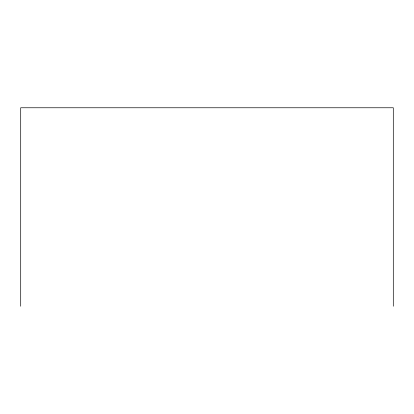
<?xml version="1.0" encoding="UTF-8"?>
<svg xmlns="http://www.w3.org/2000/svg" width="414" height="414" viewBox="0 0 414 414"><rect width="100%" height="100%" fill="white"/><g stroke="black" fill="none" stroke-linecap="round" stroke-linejoin="round"><path stroke-width="0.62" d="M393.3 306.236L393.3 107.764L20.7 107.764L20.7 306.236"/></g></svg>
